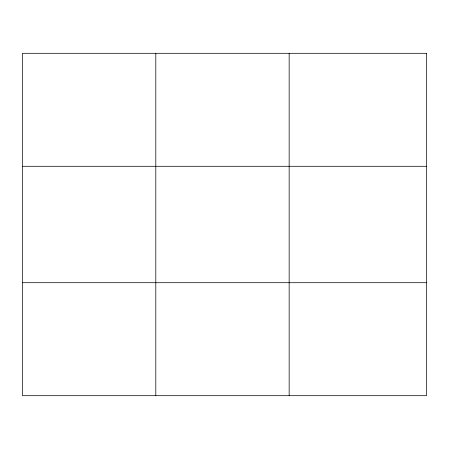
<?xml version="1.0" encoding="UTF-8"?>
<svg xmlns="http://www.w3.org/2000/svg" width="449" height="449" viewBox="0 0 449 449"><rect width="100%" height="100%" fill="white"/><g stroke="black" fill="none" stroke-linecap="round" stroke-linejoin="round"><path stroke-width="0.67" d="M155.803 53.308L155.803 395.692M289.156 53.308L289.156 395.692M22.45 166.293L426.55 166.293M22.45 282.707L426.55 282.707M426.55 53.308L426.55 395.692L22.45 395.692L22.45 53.308L426.55 53.308"/></g></svg>
